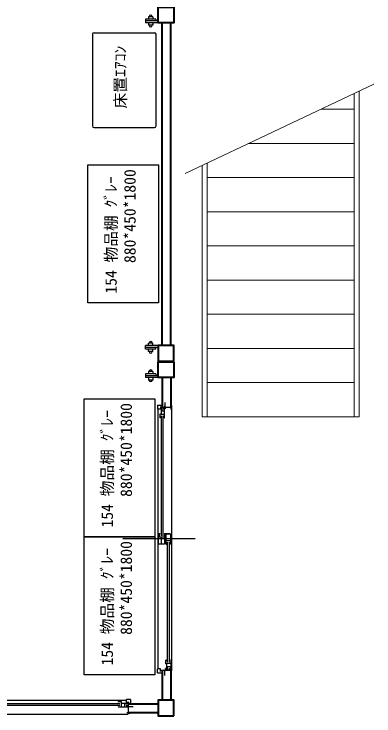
# Model space of a CAD drawing. Units: millimetres at full size, sheet at 1:50; details may follow other scales. Extents: x -9796 to 9869, y -7043 to 6939.
# Drawn here: x -2310 to -18, y -4183 to 295 of the extents above; entities that cross this region are included whole.
import ezdxf
from ezdxf.enums import TextEntityAlignment as Align

# ---------------------------------------------------------------- set-up
doc = ezdxf.new("R2010")
doc.units = ezdxf.units.MM
doc.header["$LTSCALE"] = 50
doc.layers.add('0-1', color=7, linetype='Continuous', lineweight=25)
doc.layers.add('0-3', color=7, linetype='Continuous', lineweight=25)
doc.styles.add('ＭＳ ゴシック', font='')
doc.styles.get('ＭＳ ゴシック').set_extended_font_data('MS Gothic')

msp = doc.modelspace()

# ---------------------------------------------------------------- linework, layer by layer
at = {"layer": '0-1'}
for p, q in [((-1425.81, 277.12), (-1453.81, 277.12)), ((-1453.81, 277.12), (-1453.81, 262.12)), ((-1425.81, 277.12), (-1425.81, 262.12)), ((-1472.31, 262.12), (-1472.31, 238.12)), ((-1407.31, 262.12), (-1472.31, 262.12)), ((-1392.31, 250.12), (-1472.31, 250.12)), ((-1392.31, 238.12), (-1472.31, 238.12)), ((-1453.81, 238.12), (-1453.81, 223.12)), ((-1425.81, 238.12), (-1425.81, 223.12)), ((-1407.31, 262.12), (-1407.31, 250.12)), ((-1425.81, 223.12), (-1453.81, 223.12)), ((-1472.31, -1843.88), (-1472.31, -1819.88)), ((-1392.31, -1819.88), (-1472.31, -1819.88)), ((-1392.31, -1831.88), (-1472.31, -1831.88)), ((-1425.81, -1804.88), (-1453.81, -1804.88)), ((-1453.81, -1819.88), (-1453.81, -1804.88)), ((-1425.81, -1819.88), (-1425.81, -1804.88)), ((-1407.31, -1843.88), (-1407.31, -1831.88)), ((-1407.31, -1843.88), (-1472.31, -1843.88)), ((-1453.81, -1858.88), (-1453.81, -1843.88)), ((-1425.81, -1858.88), (-1453.81, -1858.88)), ((-1425.81, -1858.88), (-1425.81, -1843.88)), ((-1472.31, -2000.88), (-1472.31, -2024.88)), ((-1407.31, -2000.88), (-1472.31, -2000.88)), ((-1392.31, -2012.88), (-1472.31, -2012.88)), ((-1425.81, -1985.88), (-1453.81, -1985.88)), ((-1453.81, -1985.88), (-1453.81, -2000.88)), ((-1425.81, -1985.88), (-1425.81, -2000.88)), ((-1407.31, -2000.88), (-1407.31, -2012.88)), ((-1392.31, -2024.88), (-1472.31, -2024.88)), ((-1453.81, -2024.88), (-1453.81, -2039.88)), ((-1425.81, -2039.88), (-1453.81, -2039.88)), ((-1425.81, -2024.88), (-1425.81, -2039.88)), ((-1350.56, -2183.88), (-1350.56, -2214.88)), ((-1397.31, -2200.88), (-1397.31, -2225.88)), ((-1397.31, -2200.88), (-1367.31, -2200.88)), ((-1392.56, -2225.88), (-1397.31, -2225.88)), ((-1392.56, -3881.88), (-1392.56, -2225.88)), ((-1377.56, -2225.88), (-1392.56, -2225.88)), ((-1377.56, -2208.88), (-1377.56, -2225.88)), ((-1307.56, -2214.88), (-1377.56, -2214.88)), ((-1372.81, -2220.88), (-1372.81, -2259.33)), ((-1368.61, -2220.88), (-1372.81, -2220.88)), ((-1351.31, -2238.13), (-1372.81, -2238.13)), ((-1368.61, -2220.88), (-1368.61, -2238.13)), ((-1358.81, -2222.88), (-1359.31, -2227.88)), ((-1358.81, -2222.88), (-1358.81, -2214.88)), ((-1354.31, -2217.88), (-1354.31, -2219.88)), ((-1351.31, -2217.88), (-1354.31, -2217.88)), ((-1354.31, -2222.88), (-1354.31, -2224.88)), ((-1351.31, -2224.88), (-1354.31, -2224.88)), ((-1350.56, -2208.88), (-1353.56, -2208.88)), ((-1351.31, -2280.88), (-1351.31, -2217.88)), ((-1347.41, -2214.88), (-1347.41, -2222.88)), ((-1304.56, -2218.38), (-1308.06, -2214.88)), ((-1307.56, -2203.58), (-1307.56, -2214.88)), ((-1304.56, -3889.38), (-1304.56, -2218.38)), ((-1382.81, -2258.38), (-1382.81, -2280.88)), ((-1372.81, -2258.38), (-1382.81, -2258.38)), ((-1379.61, -2280.88), (-1382.81, -2280.88)), ((-1380.71, -2280.88), (-1379.31, -2280.88)), ((-1351.31, -2259.33), (-1372.81, -2259.33)), ((-1372.31, -3033.38), (-1372.31, -2268.88)), ((-1360.31, -3033.38), (-1360.31, -2268.88)), ((-1353.31, -2280.88), (-1351.31, -2280.88)), ((-1392.81, -3021.38), (-1392.81, -3086.38)), ((-1379.31, -3021.38), (-1392.81, -3021.38)), ((-1386.51, -3021.38), (-1386.51, -3042.38)), ((-1351.31, -3042.38), (-1386.51, -3042.38)), ((-1371.06, -3086.38), (-1371.06, -3042.38)), ((-1351.31, -3021.38), (-1353.31, -3021.38)), ((-1351.31, -3021.38), (-1351.31, -3086.38)), ((-1351.31, -3037.68), (-1345.71, -3037.68)), ((-1349.31, -3021.38), (-1312.31, -3021.38)), ((-1349.31, -3034.38), (-1349.31, -3021.38)), ((-1317.61, -3021.38), (-1348.81, -3021.38)), ((-1345.71, -3029.38), (-1345.71, -3037.68)), ((-1343.81, -3021.38), (-1343.81, -3086.38)), ((-1312.31, -3086.38), (-1312.31, -3021.38)), ((-1157.89, -3053.88), (-1617.9, -3053.88)), ((-1351.31, -3086.38), (-1392.81, -3086.38)), ((-1343.81, -3064.58), (-1312.31, -3064.58)), ((-1340.61, -3086.38), (-1343.81, -3086.38)), ((-1341.71, -3086.38), (-1340.31, -3086.38)), ((-1333.31, -3838.88), (-1333.31, -3074.38)), ((-1321.31, -3838.88), (-1321.31, -3074.38)), ((-1312.31, -3086.38), (-1314.31, -3086.38)), ((-1340.61, -3826.88), (-1343.81, -3826.88)), ((-1342.81, -3849.38), (-1337.81, -3849.38)), ((-1341.71, -3826.88), (-1340.31, -3826.88)), ((-1337.81, -3886.88), (-1337.81, -3848.43)), ((-1312.31, -3848.43), (-1337.81, -3848.43)), ((-1337.81, -3871.88), (-1337.81, -3849.38)), ((-1312.31, -3826.88), (-1314.31, -3826.88)), ((-1312.31, -3826.88), (-1312.31, -3871.89)), ((-1397.31, -3906.88), (-1397.31, -3881.88)), ((-1392.56, -3881.88), (-1397.31, -3881.88)), ((-1377.56, -3881.88), (-1392.56, -3881.88)), ((-1377.56, -3898.88), (-1377.56, -3881.88)), ((-1350.56, -3923.88), (-1350.56, -3892.88)), ((-1345.31, -3892.88), (-1345.31, -3880.38)), ((-1341.31, -3880.38), (-1345.31, -3880.38)), ((-1341.31, -3892.88), (-1341.31, -3880.38)), ((-1312.31, -3870.18), (-1337.81, -3870.18)), ((-1333.61, -3886.88), (-1337.81, -3886.88)), ((-1333.61, -3886.88), (-1333.61, -3870.18)), ((-1324.31, -3879.88), (-1323.81, -3884.87)), ((-1323.81, -3884.9), (-1323.81, -3892.88)), ((-1319.31, -3884.88), (-1319.31, -3882.88)), ((-1316.31, -3882.88), (-1319.31, -3882.88)), ((-1319.31, -3889.88), (-1319.31, -3887.88)), ((-1316.31, -3889.88), (-1319.31, -3889.88)), ((-1316.31, -3882.82), (-1312.31, -3871.89)), ((-1316.31, -3882.82), (-1316.31, -3889.88)), ((-1311.81, -3882.88), (-1313.31, -3882.88)), ((-1311.81, -3892.88), (-1311.81, -3882.88)), ((-1304.56, -3889.38), (-1308.06, -3892.88)), ((-1397.31, -3906.88), (-1367.31, -3906.88)), ((-1350.56, -3898.88), (-1353.56, -3898.88)), ((-3249.31, -4082.63), (-1593.31, -4082.63)), ((-2400.81, -4102.88), (-1636.31, -4102.88)), ((-2400.81, -4114.88), (-1636.31, -4114.88)), ((-1625.81, -4092.38), (-1648.31, -4092.38)), ((-1648.31, -4095.58), (-1648.31, -4092.38)), ((-1648.31, -4094.48), (-1648.31, -4095.88)), ((-1588.31, -4102.38), (-1626.76, -4102.38)), ((-1626.76, -4123.88), (-1626.76, -4102.38)), ((-1625.81, -4102.38), (-1625.81, -4092.38)), ((-1605.56, -4123.88), (-1605.56, -4102.38)), ((-1588.31, -4106.58), (-1605.56, -4106.58)), ((-1590.31, -4116.38), (-1595.31, -4115.88)), ((-1568.31, -4077.88), (-1593.31, -4077.88)), ((-1593.31, -4082.63), (-1593.31, -4077.88)), ((-1593.31, -4097.63), (-1593.31, -4082.63)), ((-1576.31, -4097.63), (-1593.31, -4097.63)), ((-1590.31, -4116.38), (-1582.31, -4116.38)), ((-1588.31, -4106.58), (-1588.31, -4102.38)), ((-1582.31, -4167.63), (-1582.31, -4097.63)), ((-1568.31, -4077.88), (-1568.31, -4107.88)), ((-1648.31, -4121.88), (-1648.31, -4123.88)), ((-1648.31, -4123.88), (-1585.31, -4123.88)), ((-1590.31, -4120.88), (-1592.31, -4120.88)), ((-1592.31, -4123.88), (-1592.31, -4120.88)), ((-1582.31, -4127.78), (-1590.31, -4127.78)), ((-1585.31, -4120.88), (-1587.31, -4120.88)), ((-1585.31, -4123.88), (-1585.31, -4120.88)), ((-1551.31, -4124.63), (-1582.31, -4124.63)), ((-1576.31, -4124.63), (-1576.31, -4121.63)), ((-3256.81, -4170.63), (-1585.81, -4170.63)), ((-1585.81, -4170.63), (-1582.31, -4167.13)), ((-1571.01, -4167.63), (-1582.31, -4167.63))]:
    msp.add_line(p, q, dxfattribs=at)
at = {"layer": '0-1', "color": 2, "lineweight": 40}
for p, q in [((-1367.31, -1819.88), (-1367.31, 238.12)), ((-1312.31, -1819.88), (-1312.31, 238.12)), ((-1367.31, -2024.88), (-1367.31, -2214.88)), ((-1312.31, -2024.88), (-1312.31, -2214.88)), ((-1367.31, -3892.88), (-1367.31, -4082.88)), ((-1312.31, -3892.88), (-1312.31, -4082.88)), ((-1392.31, -4107.88), (-1582.31, -4107.88)), ((-1392.31, -4162.88), (-1582.31, -4162.88))]:
    msp.add_line(p, q, dxfattribs=at)
at = {"layer": '0-1', "color": 4, "lineweight": 18}
for p, q in [((-1219.54, -722.25), (-18.13, -153.49)), ((-144.31, -2274.38), (-144.31, -213.22)), ((-112.31, -2274.38), (-112.31, -198.07)), ((-355.34, -313.13), (-144.31, -313.13)), ((-815.65, -531.05), (-144.31, -531.05)), ((-1112.31, -671.49), (-1112.31, -2274.38)), ((-1080.31, -656.34), (-1080.31, -2274.38)), ((-1080.31, -748.96), (-144.31, -748.96)), ((-1080.31, -966.88), (-144.31, -966.88)), ((-1080.31, -1184.8), (-144.31, -1184.8)), ((-1080.31, -1402.71), (-144.31, -1402.71)), ((-1080.31, -1620.63), (-144.31, -1620.63)), ((-1080.31, -1838.55), (-144.31, -1838.55)), ((-1080.31, -2056.46), (-144.31, -2056.46)), ((-1080.31, -2274.38), (-1112.31, -2274.38))]:
    msp.add_line(p, q, dxfattribs=at)
at = {"layer": '0-1', "color": 2, "lineweight": 40}
for points in [[(-1292.31, 338.12), (-1292.31, 238.12), (-1392.31, 238.12), (-1392.31, 338.12)], [(-1292.31, -1919.88), (-1292.31, -1819.88), (-1392.31, -1819.88), (-1392.31, -1919.88)], [(-1292.31, -1924.88), (-1292.31, -2024.88), (-1392.31, -2024.88), (-1392.31, -1924.88)], [(-1292.31, -4182.88), (-1292.31, -4082.88), (-1392.31, -4082.88), (-1392.31, -4182.88)]]:
    msp.add_lwpolyline(points, close=True, dxfattribs=at)
at = {"layer": '0-1'}
for points in [[(-1311.81, -2214.88), (-1311.81, -2224.88), (-1313.31, -2224.88)], [(-1338.31, -3849.38), (-1343.81, -3849.38), (-1343.81, -3826.88)], [(-1307.56, -3904.18), (-1307.56, -3892.88), (-1377.56, -3892.88)], [(-1582.31, -4163.38), (-1592.31, -4163.38), (-1592.31, -4161.88)]]:
    msp.add_lwpolyline(points, dxfattribs=at)
at = {"layer": '0-1', "color": 4, "lineweight": 18}
msp.add_lwpolyline([(-1080.31, -2274.38), (-144.31, -2274.38), (-112.31, -2274.38)], dxfattribs=at)
at = {"layer": '0-1'}
for centre, radius, start, end in [((-1439.81, 277.12), 10, 359.99998, 179.99998), ((-1439.81, 223.12), 10, 180, 0), ((-1439.81, -1804.88), 10, 0, 180), ((-1439.81, -1858.88), 10, 180, 0), ((-1439.81, -1985.88), 10, 359.99998, 179.99998), ((-1439.81, -2039.88), 10, 180, 0), ((-1324.11, -3884.9), 0.3, 0, 5.71059)]:
    msp.add_arc(centre, radius, start, end, dxfattribs=at)
at = {"layer": '0-3'}
for p, q in [((-1810.56, 165.43), (-1810.56, -419.57)), ((-1800.56, 175.43), (-1415.56, 175.43)), ((-1405.56, -419.57), (-1405.56, 165.43)), ((-1800.56, -429.57), (-1415.56, -429.57))]:
    msp.add_line(p, q, dxfattribs=at)
for points in [[(-1390.66, -1547.82), (-1840.66, -1547.82), (-1840.66, -667.82), (-1390.66, -667.82)], [(-1414.44, -3039.6), (-1864.44, -3039.6), (-1864.44, -2159.6), (-1414.44, -2159.6)], [(-1414.44, -3919.6), (-1864.44, -3919.6), (-1864.44, -3039.6), (-1414.44, -3039.6)]]:
    msp.add_lwpolyline(points, close=True, dxfattribs=at)
for centre, start, end in [((-1800.56, 165.43), 90, 180), ((-1415.56, 165.43), 0, 90), ((-1800.56, -419.57), 180, 270), ((-1415.56, -419.57), 270, 0)]:
    msp.add_arc(centre, 10, start, end, dxfattribs=at)

# ---------------------------------------------------------------- texts
at = {"layer": '0-3', "color": 4, "style": 'ＭＳ ゴシック'}
for s, p in [('床置ｴｱｺﾝ', (-1575.23, -307.54)), ('880*450*1800', (-1513.78, -1293.77)), ('154 物品棚 ｸﾞﾚｰ', (-1634.65, -1489.02)), ('880*450*1800', (-1537.55, -2785.56)), ('154 物品棚 ｸﾞﾚｰ', (-1658.42, -2980.81)), ('880*450*1800', (-1537.55, -3665.56)), ('154 物品棚 ｸﾞﾚｰ', (-1658.42, -3860.81))]:
    msp.add_text(s, height=73.31, rotation=90, dxfattribs=at).set_placement(p, align=Align.BOTTOM_LEFT)

doc.saveas('drawing.dxf')
